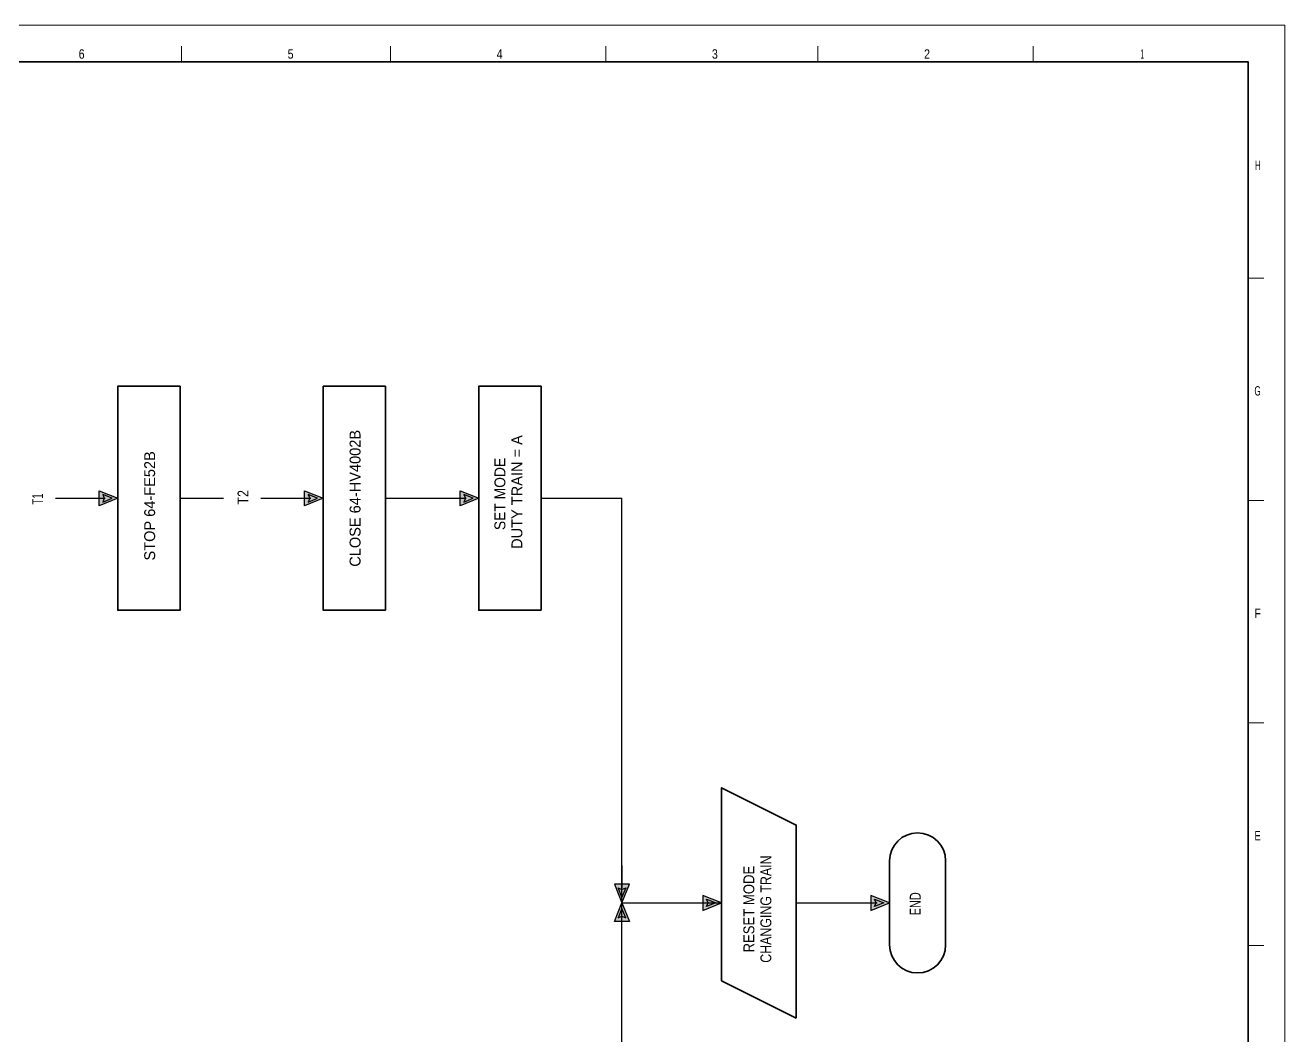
# Model space of a CAD drawing. Header units: millimetres. Extents: x 0 to 841, y 0 to 594.
# Drawn here: x 436.2 to 841, y 269.3 to 594 of the extents above; entities that cross this region are included whole.
import ezdxf
from ezdxf.enums import TextEntityAlignment as Align

# ---------------------------------------------------------------- set-up
doc = ezdxf.new("R2010")
doc.units = ezdxf.units.MM
doc.header["$LTSCALE"] = 1.2
for name, color, linetype, lineweight in [('1', 7, 'Continuous', 13), ('2', 7, 'Continuous', 35), ('4', 7, 'Continuous', 35), ('9', 7, 'Continuous', 13)]:
    doc.layers.add(name, color=color, linetype=linetype, lineweight=lineweight)
doc.layers.add('36', color=7, linetype='Continuous')

msp = doc.modelspace()

# ---------------------------------------------------------------- hatches: boundary and pattern name
at = {"layer": '1'}
for points in [[(460, 439.6), (460, 444.4), (466, 442)], [(526, 439.6), (526, 444.4), (532, 442)], [(576, 439.6), (576, 444.4), (582, 442)], [(630.4, 318), (625.6, 318), (628, 312)], [(630.4, 306), (625.6, 306), (628, 312)], [(654, 314.4), (654, 309.6), (660, 312)], [(708, 314.4), (708, 309.6), (714, 312)]]:
    msp.add_hatch(color=256, dxfattribs=at).paths.add_polyline_path(points)

# ---------------------------------------------------------------- linework, layer by layer
for p, q in [((486.455, 587.261), (486.455, 582.228)), ((486.455, 587.261), (486.455, 582.228)), ((553.613, 587.261), (553.613, 582.228)), ((553.613, 587.261), (553.613, 582.228)), ((622.776, 587.261), (622.776, 582.228)), ((622.776, 587.261), (622.776, 582.228)), ((690.937, 587.261), (690.937, 582.228)), ((690.937, 587.261), (690.937, 582.228)), ((760.1, 587.261), (760.1, 582.228)), ((760.1, 587.261), (760.1, 582.228)), ((834.275, 512.761), (829.263, 512.761)), ((834.275, 512.761), (829.263, 512.761)), ((834.275, 441.28), (829.263, 441.28)), ((834.275, 441.28), (829.263, 441.28)), ((834.275, 369.799), (829.263, 369.799)), ((834.275, 369.799), (829.263, 369.799)), ((834.275, 298.318), (829.263, 298.318)), ((834.275, 298.318), (829.263, 298.318))]:
    msp.add_line(p, q, dxfattribs=at)
at = {"layer": '1', "lineweight": 25}
for p, q in [((446, 442), (462, 442)), ((454, 441.998), (461.2, 441.998)), ((486, 442), (500, 442)), ((512, 442), (528, 442)), ((520, 441.998), (527.2, 441.998)), ((552, 442), (578, 442)), ((570, 441.998), (577.2, 441.998)), ((602, 442), (628, 442)), ((628, 312), (628, 442)), ((628.002, 324), (628.002, 316.8)), ((628, 180), (628, 312)), ((628, 312), (660, 312)), ((648, 312.002), (655.2, 312.002)), ((684, 312), (710, 312)), ((702, 312.002), (709.2, 312.002)), ((628.002, 300), (628.002, 307.2))]:
    msp.add_line(p, q, dxfattribs=at)
at = {"layer": '1', "lineweight": 35}
msp.add_lwpolyline([(829.263, 112.014), (829.263, 582.228), (10.333, 582.228), (10.333, 10.382)], dxfattribs=at)
msp.add_lwpolyline([(829.263, 112.014), (829.263, 582.228), (10.333, 582.228), (10.333, 10.382)], dxfattribs=at)
at = {"layer": '1', "lineweight": 25}
for points in [[(460, 439.6), (460, 444.4), (466, 442)], [(526, 439.6), (526, 444.4), (532, 442)], [(576, 439.6), (576, 444.4), (582, 442)], [(630.4, 318), (625.6, 318), (628, 312)], [(630.4, 306), (625.6, 306), (628, 312)], [(654, 314.4), (654, 309.6), (660, 312)], [(708, 314.4), (708, 309.6), (714, 312)]]:
    msp.add_lwpolyline(points, close=True, dxfattribs=at)
for points in [[(461.2, 440.798), (464.201, 441.998), (461.2, 443.197)], [(461.2, 443.197), (461.68, 441.998), (461.2, 440.798)], [(527.2, 440.798), (530.201, 441.998), (527.2, 443.197)], [(527.2, 443.197), (527.68, 441.998), (527.2, 440.798)], [(577.2, 440.798), (580.201, 441.998), (577.2, 443.197)], [(577.2, 443.197), (577.68, 441.998), (577.2, 440.798)], [(629.202, 316.8), (628.002, 313.799), (626.803, 316.8)], [(626.803, 316.8), (628.002, 316.32), (629.202, 316.8)], [(655.2, 313.202), (658.201, 312.002), (655.2, 310.803)], [(655.2, 310.803), (655.68, 312.002), (655.2, 313.202)], [(709.2, 313.202), (712.201, 312.002), (709.2, 310.803)], [(709.2, 310.803), (709.68, 312.002), (709.2, 313.202)], [(629.202, 307.2), (628.002, 310.201), (626.803, 307.2)], [(626.803, 307.2), (628.002, 307.68), (629.202, 307.2)]]:
    msp.add_lwpolyline(points, dxfattribs=at)
at = {"layer": '2'}
for points in [[(485.998, 478), (486.001, 406), (466.002, 406), (465.998, 478)], [(551.998, 478), (552.001, 406), (532.002, 406), (531.998, 478)], [(601.998, 406), (602.001, 478), (582.002, 478), (581.998, 406)], [(684.029, 275), (684.029, 337), (660.029, 349), (660.029, 287)]]:
    msp.add_lwpolyline(points, close=True, dxfattribs=at)
at = {"layer": '4'}
for p, q in [((714, 325.5), (714, 298.5)), ((732, 298.5), (732, 325.5))]:
    msp.add_line(p, q, dxfattribs=at)
for centre, start, end in [((723, 325.5), 0, 180), ((723, 298.5), 180, 0)]:
    msp.add_arc(centre, 9, start, end, dxfattribs=at)
at = {"layer": '9'}
msp.add_lwpolyline([(0, 0), (841, 0), (841, 594), (0, 594)], close=True, dxfattribs=at)
msp.add_lwpolyline([(0, 0), (841, 0), (841, 594), (0, 594)], close=True, dxfattribs=at)

# ---------------------------------------------------------------- texts
at = {"layer": '1'}
for s, width, p in [('6', 0.85, (454.385, 583.235)), ('6', 0.85, (454.385, 583.235)), ('5', 0.85, (521.543, 583.235)), ('5', 0.85, (521.543, 583.235)), ('4', 0.85, (588.701, 583.235)), ('4', 0.85, (588.701, 583.235)), ('3', 0.85, (657.864, 583.235)), ('3', 0.85, (657.864, 583.235)), ('2', 0.85, (726.025, 583.235)), ('2', 0.85, (726.025, 583.235)), ('1', 0.4, (795.18, 583.235)), ('1', 0.4, (795.18, 583.235))]:
    msp.add_text(s, height=3.02, dxfattribs=dict(at, width=width)).set_placement(p, align=Align.CENTER)
for s, width, p in [('H', 0.65, (833.27, 547.494)), ('H', 0.65, (833.27, 547.494)), ('G', 0.65, (833.27, 475.007)), ('G', 0.65, (833.27, 475.007)), ('F', 0.8, (833.27, 403.526)), ('F', 0.8, (833.27, 403.526)), ('E', 0.75, (833.27, 332.045)), ('E', 0.75, (833.27, 332.045))]:
    msp.add_text(s, height=3.02, dxfattribs=dict(at, width=width)).set_placement(p, align=Align.RIGHT)
at = {"layer": '36'}
for s, p in [('CLOSE 64-HV4002B', (544, 420)), ('STOP 64-FE52B', (478.002, 422))]:
    msp.add_text(s, height=3.5, rotation=90, dxfattribs=at).set_placement(p)
msp.add_text('DUTY TRAIN = A', height=3.5, rotation=90, dxfattribs=at).set_placement((596, 444), align=Align.CENTER)
for s, width, p in [('SET MODE ', 0.95, (590.54, 444)), ('CHANGING TRAIN', 0.85, (676, 310)), ('RESET MODE', 0.9, (670.54, 310))]:
    msp.add_text(s, height=3.5, rotation=90, dxfattribs=dict(at, width=width)).set_placement(p, align=Align.CENTER)
for s, width, p in [('T1', 0.65, (442, 440)), ('T2', 0.85, (508, 440)), ('END', 0.75, (724, 308))]:
    msp.add_text(s, height=3.5, rotation=90, dxfattribs=dict(at, width=width)).set_placement(p)

doc.saveas('drawing.dxf')
